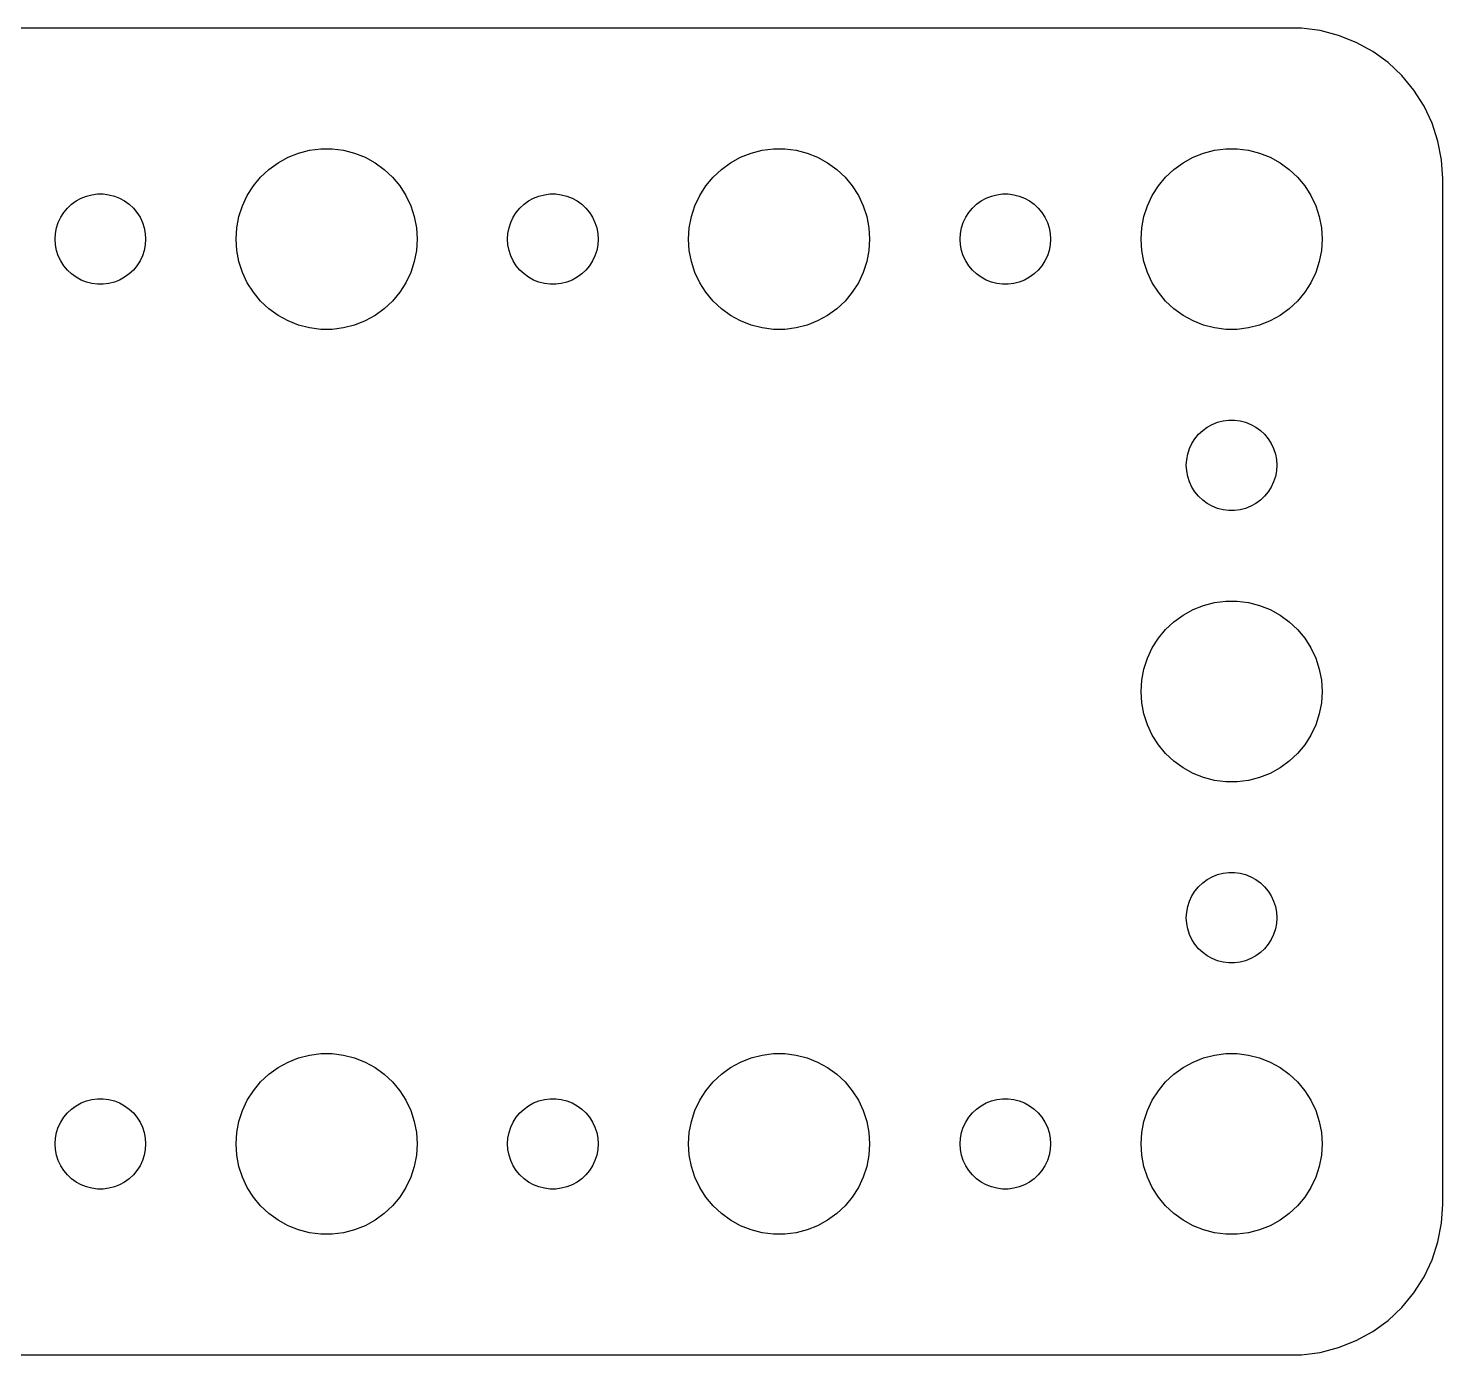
# Model space of a CAD drawing. Header units: metres. Extents: x -44 to 44, y 248 to 508.
# Drawn here: x -2.39 to 44.5, y 464.01 to 507.99 of the extents above; entities that cross this region are included whole.
import ezdxf

# ---------------------------------------------------------------- set-up
doc = ezdxf.new("R2010")
doc.units = ezdxf.units.M

msp = doc.modelspace()

# ---------------------------------------------------------------- linework, layer by layer
for p, q in [((39.8139, 507.99), (-39.8139, 507.99)), ((40.4369, 507.911), (39.8139, 507.99)), ((41.0451, 507.755), (40.4369, 507.911)), ((41.6289, 507.524), (41.0451, 507.755)), ((42.1791, 507.222), (41.6289, 507.524)), ((42.6871, 506.853), (42.1791, 507.222)), ((43.1448, 506.423), (42.6871, 506.853)), ((43.5451, 505.939), (43.1448, 506.423)), ((43.8815, 505.409), (43.5451, 505.939)), ((44.1489, 504.841), (43.8815, 505.409)), ((44.3429, 504.243), (44.1489, 504.841)), ((44.4606, 503.627), (44.3429, 504.243)), ((5.89252, 503.533), (6.22266, 503.714)), ((6.22266, 503.714), (6.57294, 503.853)), ((6.57294, 503.853), (6.93785, 503.947)), ((6.93785, 503.947), (7.31161, 503.994)), ((7.31161, 503.994), (7.68837, 503.994)), ((7.68837, 503.994), (8.06213, 503.947)), ((8.06213, 503.947), (8.42705, 503.853)), ((8.42705, 503.853), (8.77733, 503.714)), ((8.77733, 503.714), (9.10747, 503.533)), ((20.8925, 503.533), (21.2227, 503.714)), ((21.2227, 503.714), (21.5729, 503.853)), ((21.5729, 503.853), (21.9379, 503.947)), ((21.9379, 503.947), (22.3116, 503.994)), ((22.3116, 503.994), (22.6884, 503.994)), ((22.6884, 503.994), (23.0621, 503.947)), ((23.0621, 503.947), (23.427, 503.853)), ((23.427, 503.853), (23.7773, 503.714)), ((23.7773, 503.714), (24.1075, 503.533)), ((35.8925, 503.533), (36.2227, 503.714)), ((36.2227, 503.714), (36.5729, 503.853)), ((36.5729, 503.853), (36.9379, 503.947)), ((36.9379, 503.947), (37.3116, 503.994)), ((37.3116, 503.994), (37.6884, 503.994)), ((37.6884, 503.994), (38.0621, 503.947)), ((38.0621, 503.947), (38.427, 503.853)), ((38.427, 503.853), (38.7773, 503.714)), ((38.7773, 503.714), (39.1075, 503.533)), ((44.5, 503), (44.4606, 503.627)), ((5.31308, 503.054), (5.58772, 503.312)), ((5.58772, 503.312), (5.89252, 503.533)), ((9.10747, 503.533), (9.41226, 503.312)), ((9.41226, 503.312), (9.6869, 503.054)), ((20.3131, 503.054), (20.5877, 503.312)), ((20.5877, 503.312), (20.8925, 503.533)), ((24.1075, 503.533), (24.4123, 503.312)), ((24.4123, 503.312), (24.6869, 503.054)), ((35.3131, 503.054), (35.5877, 503.312)), ((35.5877, 503.312), (35.8925, 503.533)), ((39.1075, 503.533), (39.4123, 503.312)), ((39.4123, 503.312), (39.6869, 503.054)), ((4.87108, 502.445), (5.07294, 502.763)), ((5.07294, 502.763), (5.31308, 503.054)), ((9.6869, 503.054), (9.92705, 502.763)), ((9.92705, 502.763), (10.1289, 502.445)), ((19.8711, 502.445), (20.0729, 502.763)), ((20.0729, 502.763), (20.3131, 503.054)), ((24.6869, 503.054), (24.927, 502.763)), ((24.927, 502.763), (25.1289, 502.445)), ((34.8711, 502.445), (35.0729, 502.763)), ((35.0729, 502.763), (35.3131, 503.054)), ((39.6869, 503.054), (39.927, 502.763)), ((39.927, 502.763), (40.1289, 502.445)), ((44.5, 469), (44.5, 503)), ((-0.95613, 502.156), (-0.80373, 502.266)), ((-0.80373, 502.266), (-0.63866, 502.357)), ((-0.63866, 502.357), (-0.46352, 502.427)), ((-0.46352, 502.427), (-0.28107, 502.473)), ((-0.28107, 502.473), (-0.09418, 502.497)), ((-0.09418, 502.497), (0.09418, 502.497)), ((0.09418, 502.497), (0.28107, 502.473)), ((0.28107, 502.473), (0.46352, 502.427)), ((0.46352, 502.427), (0.63866, 502.357)), ((0.63866, 502.357), (0.80373, 502.266)), ((0.80373, 502.266), (0.95613, 502.156)), ((4.71066, 502.104), (4.87108, 502.445)), ((10.1289, 502.445), (10.2893, 502.104)), ((14.0439, 502.156), (14.1963, 502.266)), ((14.1963, 502.266), (14.3613, 502.357)), ((14.3613, 502.357), (14.5365, 502.427)), ((14.5365, 502.427), (14.7189, 502.473)), ((14.7189, 502.473), (14.9058, 502.497)), ((14.9058, 502.497), (15.0942, 502.497)), ((15.0942, 502.497), (15.2811, 502.473)), ((15.2811, 502.473), (15.4635, 502.427)), ((15.4635, 502.427), (15.6387, 502.357)), ((15.6387, 502.357), (15.8037, 502.266)), ((15.8037, 502.266), (15.9561, 502.156)), ((19.7107, 502.104), (19.8711, 502.445)), ((25.1289, 502.445), (25.2893, 502.104)), ((29.0439, 502.156), (29.1963, 502.266)), ((29.1963, 502.266), (29.3613, 502.357)), ((29.3613, 502.357), (29.5365, 502.427)), ((29.5365, 502.427), (29.7189, 502.473)), ((29.7189, 502.473), (29.9058, 502.497)), ((29.9058, 502.497), (30.0942, 502.497)), ((30.0942, 502.497), (30.2811, 502.473)), ((30.2811, 502.473), (30.4635, 502.427)), ((30.4635, 502.427), (30.6387, 502.357)), ((30.6387, 502.357), (30.8037, 502.266)), ((30.8037, 502.266), (30.9561, 502.156)), ((34.7107, 502.104), (34.8711, 502.445)), ((40.1289, 502.445), (40.2893, 502.104)), ((-1.39465, 501.552), (-1.31445, 501.723)), ((-1.31445, 501.723), (-1.21352, 501.882)), ((-1.21352, 501.882), (-1.09344, 502.027)), ((-1.09344, 502.027), (-0.95613, 502.156)), ((0.95613, 502.156), (1.09344, 502.027)), ((1.09344, 502.027), (1.21352, 501.882)), ((1.21352, 501.882), (1.31445, 501.723)), ((1.31445, 501.723), (1.39465, 501.552)), ((4.52365, 501.376), (4.59424, 501.746)), ((4.59424, 501.746), (4.71066, 502.104)), ((10.2893, 502.104), (10.4057, 501.746)), ((10.4057, 501.746), (10.4763, 501.376)), ((13.6053, 501.552), (13.6855, 501.723)), ((13.6855, 501.723), (13.7865, 501.882)), ((13.7865, 501.882), (13.9065, 502.027)), ((13.9065, 502.027), (14.0439, 502.156)), ((15.9561, 502.156), (16.0934, 502.027)), ((16.0934, 502.027), (16.2135, 501.882)), ((16.2135, 501.882), (16.3145, 501.723)), ((16.3145, 501.723), (16.3947, 501.552)), ((19.5237, 501.376), (19.5942, 501.746)), ((19.5942, 501.746), (19.7107, 502.104)), ((25.2893, 502.104), (25.4057, 501.746)), ((25.4057, 501.746), (25.4763, 501.376)), ((28.6053, 501.552), (28.6855, 501.723)), ((28.6855, 501.723), (28.7865, 501.882)), ((28.7865, 501.882), (28.9065, 502.027)), ((28.9065, 502.027), (29.0439, 502.156)), ((30.9561, 502.156), (31.0934, 502.027)), ((31.0934, 502.027), (31.2135, 501.882)), ((31.2135, 501.882), (31.3145, 501.723)), ((31.3145, 501.723), (31.3947, 501.552)), ((34.5237, 501.376), (34.5942, 501.746)), ((34.5942, 501.746), (34.7107, 502.104)), ((40.2893, 502.104), (40.4057, 501.746)), ((40.4057, 501.746), (40.4763, 501.376)), ((-1.48816, 501.188), (-1.45287, 501.373)), ((-1.45287, 501.373), (-1.39465, 501.552)), ((1.39465, 501.552), (1.45287, 501.373)), ((1.45287, 501.373), (1.48816, 501.188)), ((4.5, 501), (4.52365, 501.376)), ((10.4763, 501.376), (10.5, 501)), ((13.5118, 501.188), (13.5471, 501.373)), ((13.5471, 501.373), (13.6053, 501.552)), ((16.3947, 501.552), (16.4529, 501.373)), ((16.4529, 501.373), (16.4882, 501.188)), ((19.5, 501), (19.5237, 501.376)), ((25.4763, 501.376), (25.5, 501)), ((28.5118, 501.188), (28.5471, 501.373)), ((28.5471, 501.373), (28.6053, 501.552)), ((31.3947, 501.552), (31.4529, 501.373)), ((31.4529, 501.373), (31.4882, 501.188)), ((34.5, 501), (34.5237, 501.376)), ((40.4763, 501.376), (40.5, 501)), ((-1.5, 501), (-1.48816, 501.188)), ((-1.48816, 500.812), (-1.5, 501)), ((-1.45287, 500.627), (-1.48816, 500.812)), ((1.48816, 500.812), (1.45287, 500.627)), ((1.48816, 501.188), (1.5, 501)), ((1.5, 501), (1.48816, 500.812)), ((4.52365, 500.624), (4.5, 501)), ((10.5, 501), (10.4763, 500.624)), ((13.5, 501), (13.5118, 501.188)), ((13.5118, 500.812), (13.5, 501)), ((13.5471, 500.627), (13.5118, 500.812)), ((16.4882, 500.812), (16.4529, 500.627)), ((16.4882, 501.188), (16.5, 501)), ((16.5, 501), (16.4882, 500.812)), ((19.5237, 500.624), (19.5, 501)), ((25.5, 501), (25.4763, 500.624)), ((28.5, 501), (28.5118, 501.188)), ((28.5118, 500.812), (28.5, 501)), ((28.5471, 500.627), (28.5118, 500.812)), ((31.4882, 500.812), (31.4529, 500.627)), ((31.4882, 501.188), (31.5, 501)), ((31.5, 501), (31.4882, 500.812)), ((34.5237, 500.624), (34.5, 501)), ((40.5, 501), (40.4763, 500.624)), ((-1.39465, 500.448), (-1.45287, 500.627)), ((-1.31445, 500.277), (-1.39465, 500.448)), ((1.39465, 500.448), (1.31445, 500.277)), ((1.45287, 500.627), (1.39465, 500.448)), ((4.59424, 500.254), (4.52365, 500.624)), ((10.4763, 500.624), (10.4057, 500.254)), ((13.6053, 500.448), (13.5471, 500.627)), ((13.6855, 500.277), (13.6053, 500.448)), ((16.3947, 500.448), (16.3145, 500.277)), ((16.4529, 500.627), (16.3947, 500.448)), ((19.5942, 500.254), (19.5237, 500.624)), ((25.4763, 500.624), (25.4057, 500.254)), ((28.6053, 500.448), (28.5471, 500.627)), ((28.6855, 500.277), (28.6053, 500.448)), ((31.3947, 500.448), (31.3145, 500.277)), ((31.4529, 500.627), (31.3947, 500.448)), ((34.5942, 500.254), (34.5237, 500.624)), ((40.4763, 500.624), (40.4057, 500.254)), ((-1.21352, 500.118), (-1.31445, 500.277)), ((-1.09344, 499.973), (-1.21352, 500.118)), ((-0.95613, 499.844), (-1.09344, 499.973)), ((1.09344, 499.973), (0.95613, 499.844)), ((1.21352, 500.118), (1.09344, 499.973)), ((1.31445, 500.277), (1.21352, 500.118)), ((4.71066, 499.896), (4.59424, 500.254)), ((4.87108, 499.555), (4.71066, 499.896)), ((10.2893, 499.896), (10.1289, 499.555)), ((10.4057, 500.254), (10.2893, 499.896)), ((13.7865, 500.118), (13.6855, 500.277)), ((13.9065, 499.973), (13.7865, 500.118)), ((14.0439, 499.844), (13.9065, 499.973)), ((16.0934, 499.973), (15.9561, 499.844)), ((16.2135, 500.118), (16.0934, 499.973)), ((16.3145, 500.277), (16.2135, 500.118)), ((19.7107, 499.896), (19.5942, 500.254)), ((19.8711, 499.555), (19.7107, 499.896)), ((25.2893, 499.896), (25.1289, 499.555)), ((25.4057, 500.254), (25.2893, 499.896)), ((28.7865, 500.118), (28.6855, 500.277)), ((28.9065, 499.973), (28.7865, 500.118)), ((29.0439, 499.844), (28.9065, 499.973)), ((31.0934, 499.973), (30.9561, 499.844)), ((31.2135, 500.118), (31.0934, 499.973)), ((31.3145, 500.277), (31.2135, 500.118)), ((34.7107, 499.896), (34.5942, 500.254)), ((34.8711, 499.555), (34.7107, 499.896)), ((40.2893, 499.896), (40.1289, 499.555)), ((40.4057, 500.254), (40.2893, 499.896)), ((-0.80373, 499.734), (-0.95613, 499.844)), ((-0.63866, 499.643), (-0.80373, 499.734)), ((-0.46352, 499.573), (-0.63866, 499.643)), ((-0.28107, 499.527), (-0.46352, 499.573)), ((-0.09418, 499.503), (-0.28107, 499.527)), ((0.09418, 499.503), (-0.09418, 499.503)), ((0.28107, 499.527), (0.09418, 499.503)), ((0.46352, 499.573), (0.28107, 499.527)), ((0.63866, 499.643), (0.46352, 499.573)), ((0.80373, 499.734), (0.63866, 499.643)), ((0.95613, 499.844), (0.80373, 499.734)), ((5.07294, 499.237), (4.87108, 499.555)), ((10.1289, 499.555), (9.92705, 499.237)), ((14.1963, 499.734), (14.0439, 499.844)), ((14.3613, 499.643), (14.1963, 499.734)), ((14.5365, 499.573), (14.3613, 499.643)), ((14.7189, 499.527), (14.5365, 499.573)), ((14.9058, 499.503), (14.7189, 499.527)), ((15.0942, 499.503), (14.9058, 499.503)), ((15.2811, 499.527), (15.0942, 499.503)), ((15.4635, 499.573), (15.2811, 499.527)), ((15.6387, 499.643), (15.4635, 499.573)), ((15.8037, 499.734), (15.6387, 499.643)), ((15.9561, 499.844), (15.8037, 499.734)), ((20.0729, 499.237), (19.8711, 499.555)), ((25.1289, 499.555), (24.927, 499.237)), ((29.1963, 499.734), (29.0439, 499.844)), ((29.3613, 499.643), (29.1963, 499.734)), ((29.5365, 499.573), (29.3613, 499.643)), ((29.7189, 499.527), (29.5365, 499.573)), ((29.9058, 499.503), (29.7189, 499.527)), ((30.0942, 499.503), (29.9058, 499.503)), ((30.2811, 499.527), (30.0942, 499.503)), ((30.4635, 499.573), (30.2811, 499.527)), ((30.6387, 499.643), (30.4635, 499.573)), ((30.8037, 499.734), (30.6387, 499.643)), ((30.9561, 499.844), (30.8037, 499.734)), ((35.0729, 499.237), (34.8711, 499.555)), ((40.1289, 499.555), (39.927, 499.237)), ((5.31308, 498.946), (5.07294, 499.237)), ((5.58772, 498.688), (5.31308, 498.946)), ((9.6869, 498.946), (9.41226, 498.688)), ((9.92705, 499.237), (9.6869, 498.946)), ((20.3131, 498.946), (20.0729, 499.237)), ((20.5877, 498.688), (20.3131, 498.946)), ((24.6869, 498.946), (24.4123, 498.688)), ((24.927, 499.237), (24.6869, 498.946)), ((35.3131, 498.946), (35.0729, 499.237)), ((35.5877, 498.688), (35.3131, 498.946)), ((39.6869, 498.946), (39.4123, 498.688)), ((39.927, 499.237), (39.6869, 498.946)), ((5.89252, 498.467), (5.58772, 498.688)), ((6.22266, 498.286), (5.89252, 498.467)), ((9.10747, 498.467), (8.77733, 498.286)), ((9.41226, 498.688), (9.10747, 498.467)), ((20.8925, 498.467), (20.5877, 498.688)), ((21.2227, 498.286), (20.8925, 498.467)), ((24.1075, 498.467), (23.7773, 498.286)), ((24.4123, 498.688), (24.1075, 498.467)), ((35.8925, 498.467), (35.5877, 498.688)), ((36.2227, 498.286), (35.8925, 498.467)), ((39.1075, 498.467), (38.7773, 498.286)), ((39.4123, 498.688), (39.1075, 498.467)), ((6.57294, 498.147), (6.22266, 498.286)), ((6.93785, 498.053), (6.57294, 498.147)), ((7.31161, 498.006), (6.93785, 498.053)), ((7.68837, 498.006), (7.31161, 498.006)), ((8.06213, 498.053), (7.68837, 498.006)), ((8.42705, 498.147), (8.06213, 498.053)), ((8.77733, 498.286), (8.42705, 498.147)), ((21.5729, 498.147), (21.2227, 498.286)), ((21.9379, 498.053), (21.5729, 498.147)), ((22.3116, 498.006), (21.9379, 498.053)), ((22.6884, 498.006), (22.3116, 498.006)), ((23.0621, 498.053), (22.6884, 498.006)), ((23.427, 498.147), (23.0621, 498.053)), ((23.7773, 498.286), (23.427, 498.147)), ((36.5729, 498.147), (36.2227, 498.286)), ((36.9379, 498.053), (36.5729, 498.147)), ((37.3116, 498.006), (36.9379, 498.053)), ((37.6884, 498.006), (37.3116, 498.006)), ((38.0621, 498.053), (37.6884, 498.006)), ((38.427, 498.147), (38.0621, 498.053)), ((38.7773, 498.286), (38.427, 498.147)), ((36.5439, 494.656), (36.6963, 494.766)), ((36.6963, 494.766), (36.8613, 494.857)), ((36.8613, 494.857), (37.0365, 494.927)), ((37.0365, 494.927), (37.2189, 494.973)), ((37.2189, 494.973), (37.4058, 494.997)), ((37.4058, 494.997), (37.5942, 494.997)), ((37.5942, 494.997), (37.7811, 494.973)), ((37.7811, 494.973), (37.9635, 494.927)), ((37.9635, 494.927), (38.1387, 494.857)), ((38.1387, 494.857), (38.3037, 494.766)), ((38.3037, 494.766), (38.4561, 494.656)), ((36.1053, 494.052), (36.1855, 494.223)), ((36.1855, 494.223), (36.2865, 494.382)), ((36.2865, 494.382), (36.4065, 494.527)), ((36.4065, 494.527), (36.5439, 494.656)), ((38.4561, 494.656), (38.5934, 494.527)), ((38.5934, 494.527), (38.7135, 494.382)), ((38.7135, 494.382), (38.8145, 494.223)), ((38.8145, 494.223), (38.8947, 494.052)), ((36.0118, 493.688), (36.0471, 493.873)), ((36.0471, 493.873), (36.1053, 494.052)), ((38.8947, 494.052), (38.9529, 493.873)), ((38.9529, 493.873), (38.9882, 493.688)), ((36, 493.5), (36.0118, 493.688)), ((36.0118, 493.312), (36, 493.5)), ((36.0471, 493.127), (36.0118, 493.312)), ((38.9882, 493.312), (38.9529, 493.127)), ((38.9882, 493.688), (39, 493.5)), ((39, 493.5), (38.9882, 493.312)), ((36.1053, 492.948), (36.0471, 493.127)), ((36.1855, 492.777), (36.1053, 492.948)), ((38.8947, 492.948), (38.8145, 492.777)), ((38.9529, 493.127), (38.8947, 492.948)), ((36.2865, 492.618), (36.1855, 492.777)), ((36.4065, 492.473), (36.2865, 492.618)), ((36.5439, 492.344), (36.4065, 492.473)), ((38.5934, 492.473), (38.4561, 492.344)), ((38.7135, 492.618), (38.5934, 492.473)), ((38.8145, 492.777), (38.7135, 492.618)), ((36.6963, 492.234), (36.5439, 492.344)), ((36.8613, 492.143), (36.6963, 492.234)), ((37.0365, 492.073), (36.8613, 492.143)), ((37.2189, 492.027), (37.0365, 492.073)), ((37.4058, 492.003), (37.2189, 492.027)), ((37.5942, 492.003), (37.4058, 492.003)), ((37.7811, 492.027), (37.5942, 492.003)), ((37.9635, 492.073), (37.7811, 492.027)), ((38.1387, 492.143), (37.9635, 492.073)), ((38.3037, 492.234), (38.1387, 492.143)), ((38.4561, 492.344), (38.3037, 492.234)), ((35.8925, 488.533), (36.2227, 488.714)), ((36.2227, 488.714), (36.5729, 488.853)), ((36.5729, 488.853), (36.9379, 488.947)), ((36.9379, 488.947), (37.3116, 488.994)), ((37.3116, 488.994), (37.6884, 488.994)), ((37.6884, 488.994), (38.0621, 488.947)), ((38.0621, 488.947), (38.427, 488.853)), ((38.427, 488.853), (38.7773, 488.714)), ((38.7773, 488.714), (39.1075, 488.533)), ((35.3131, 488.054), (35.5877, 488.312)), ((35.5877, 488.312), (35.8925, 488.533)), ((39.1075, 488.533), (39.4123, 488.312)), ((39.4123, 488.312), (39.6869, 488.054)), ((34.8711, 487.445), (35.0729, 487.763)), ((35.0729, 487.763), (35.3131, 488.054)), ((39.6869, 488.054), (39.927, 487.763)), ((39.927, 487.763), (40.1289, 487.445)), ((34.7107, 487.104), (34.8711, 487.445)), ((40.1289, 487.445), (40.2893, 487.104)), ((34.5237, 486.376), (34.5942, 486.746)), ((34.5942, 486.746), (34.7107, 487.104)), ((40.2893, 487.104), (40.4057, 486.746)), ((40.4057, 486.746), (40.4763, 486.376)), ((34.5, 486), (34.5237, 486.376)), ((40.4763, 486.376), (40.5, 486)), ((34.5237, 485.624), (34.5, 486)), ((40.5, 486), (40.4763, 485.624)), ((34.5942, 485.254), (34.5237, 485.624)), ((40.4763, 485.624), (40.4057, 485.254)), ((34.7107, 484.896), (34.5942, 485.254)), ((34.8711, 484.555), (34.7107, 484.896)), ((40.2893, 484.896), (40.1289, 484.555)), ((40.4057, 485.254), (40.2893, 484.896)), ((35.0729, 484.237), (34.8711, 484.555)), ((40.1289, 484.555), (39.927, 484.237)), ((35.3131, 483.946), (35.0729, 484.237)), ((35.5877, 483.688), (35.3131, 483.946)), ((39.6869, 483.946), (39.4123, 483.688)), ((39.927, 484.237), (39.6869, 483.946)), ((35.8925, 483.467), (35.5877, 483.688)), ((36.2227, 483.286), (35.8925, 483.467)), ((39.1075, 483.467), (38.7773, 483.286)), ((39.4123, 483.688), (39.1075, 483.467)), ((36.5729, 483.147), (36.2227, 483.286)), ((36.9379, 483.053), (36.5729, 483.147)), ((37.3116, 483.006), (36.9379, 483.053)), ((37.6884, 483.006), (37.3116, 483.006)), ((38.0621, 483.053), (37.6884, 483.006)), ((38.427, 483.147), (38.0621, 483.053)), ((38.7773, 483.286), (38.427, 483.147)), ((36.5439, 479.656), (36.6963, 479.766)), ((36.6963, 479.766), (36.8613, 479.857)), ((36.8613, 479.857), (37.0365, 479.927)), ((37.0365, 479.927), (37.2189, 479.973)), ((37.2189, 479.973), (37.4058, 479.997)), ((37.4058, 479.997), (37.5942, 479.997)), ((37.5942, 479.997), (37.7811, 479.973)), ((37.7811, 479.973), (37.9635, 479.927)), ((37.9635, 479.927), (38.1387, 479.857)), ((38.1387, 479.857), (38.3037, 479.766)), ((38.3037, 479.766), (38.4561, 479.656)), ((36.1053, 479.052), (36.1855, 479.223)), ((36.1855, 479.223), (36.2865, 479.382)), ((36.2865, 479.382), (36.4065, 479.527)), ((36.4065, 479.527), (36.5439, 479.656)), ((38.4561, 479.656), (38.5934, 479.527)), ((38.5934, 479.527), (38.7135, 479.382)), ((38.7135, 479.382), (38.8145, 479.223)), ((38.8145, 479.223), (38.8947, 479.052)), ((36.0118, 478.688), (36.0471, 478.873)), ((36.0471, 478.873), (36.1053, 479.052)), ((38.8947, 479.052), (38.9529, 478.873)), ((38.9529, 478.873), (38.9882, 478.688)), ((36, 478.5), (36.0118, 478.688)), ((36.0118, 478.312), (36, 478.5)), ((36.0471, 478.127), (36.0118, 478.312)), ((38.9882, 478.312), (38.9529, 478.127)), ((38.9882, 478.688), (39, 478.5)), ((39, 478.5), (38.9882, 478.312)), ((36.1053, 477.948), (36.0471, 478.127)), ((36.1855, 477.777), (36.1053, 477.948)), ((38.8947, 477.948), (38.8145, 477.777)), ((38.9529, 478.127), (38.8947, 477.948)), ((36.2865, 477.618), (36.1855, 477.777)), ((36.4065, 477.473), (36.2865, 477.618)), ((36.5439, 477.344), (36.4065, 477.473)), ((36.6963, 477.234), (36.5439, 477.344)), ((38.4561, 477.344), (38.3037, 477.234)), ((38.5934, 477.473), (38.4561, 477.344)), ((38.7135, 477.618), (38.5934, 477.473)), ((38.8145, 477.777), (38.7135, 477.618)), ((36.8613, 477.143), (36.6963, 477.234)), ((37.0365, 477.073), (36.8613, 477.143)), ((37.2189, 477.027), (37.0365, 477.073)), ((37.4058, 477.003), (37.2189, 477.027)), ((37.5942, 477.003), (37.4058, 477.003)), ((37.7811, 477.027), (37.5942, 477.003)), ((37.9635, 477.073), (37.7811, 477.027)), ((38.1387, 477.143), (37.9635, 477.073)), ((38.3037, 477.234), (38.1387, 477.143)), ((5.89252, 473.533), (6.22266, 473.714)), ((6.22266, 473.714), (6.57294, 473.853)), ((6.57294, 473.853), (6.93785, 473.947)), ((6.93785, 473.947), (7.31161, 473.994)), ((7.31161, 473.994), (7.68837, 473.994)), ((7.68837, 473.994), (8.06213, 473.947)), ((8.06213, 473.947), (8.42705, 473.853)), ((8.42705, 473.853), (8.77733, 473.714)), ((8.77733, 473.714), (9.10747, 473.533)), ((20.8925, 473.533), (21.2227, 473.714)), ((21.2227, 473.714), (21.5729, 473.853)), ((21.5729, 473.853), (21.9379, 473.947)), ((21.9379, 473.947), (22.3116, 473.994)), ((22.3116, 473.994), (22.6884, 473.994)), ((22.6884, 473.994), (23.0621, 473.947)), ((23.0621, 473.947), (23.427, 473.853)), ((23.427, 473.853), (23.7773, 473.714)), ((23.7773, 473.714), (24.1075, 473.533)), ((35.8925, 473.533), (36.2227, 473.714)), ((36.2227, 473.714), (36.5729, 473.853)), ((36.5729, 473.853), (36.9379, 473.947)), ((36.9379, 473.947), (37.3116, 473.994)), ((37.3116, 473.994), (37.6884, 473.994)), ((37.6884, 473.994), (38.0621, 473.947)), ((38.0621, 473.947), (38.427, 473.853)), ((38.427, 473.853), (38.7773, 473.714)), ((38.7773, 473.714), (39.1075, 473.533)), ((5.31308, 473.054), (5.58772, 473.312)), ((5.58772, 473.312), (5.89252, 473.533)), ((9.10747, 473.533), (9.41226, 473.312)), ((9.41226, 473.312), (9.6869, 473.054)), ((20.3131, 473.054), (20.5877, 473.312)), ((20.5877, 473.312), (20.8925, 473.533)), ((24.1075, 473.533), (24.4123, 473.312)), ((24.4123, 473.312), (24.6869, 473.054)), ((35.3131, 473.054), (35.5877, 473.312)), ((35.5877, 473.312), (35.8925, 473.533)), ((39.1075, 473.533), (39.4123, 473.312)), ((39.4123, 473.312), (39.6869, 473.054)), ((4.87108, 472.445), (5.07294, 472.763)), ((5.07294, 472.763), (5.31308, 473.054)), ((9.6869, 473.054), (9.92705, 472.763)), ((9.92705, 472.763), (10.1289, 472.445)), ((19.8711, 472.445), (20.0729, 472.763)), ((20.0729, 472.763), (20.3131, 473.054)), ((24.6869, 473.054), (24.927, 472.763)), ((24.927, 472.763), (25.1289, 472.445)), ((34.8711, 472.445), (35.0729, 472.763)), ((35.0729, 472.763), (35.3131, 473.054)), ((39.6869, 473.054), (39.927, 472.763)), ((39.927, 472.763), (40.1289, 472.445)), ((-0.95613, 472.156), (-0.80373, 472.266)), ((-0.80373, 472.266), (-0.63866, 472.357)), ((-0.63866, 472.357), (-0.46352, 472.427)), ((-0.46352, 472.427), (-0.28107, 472.473)), ((-0.28107, 472.473), (-0.09418, 472.497)), ((-0.09418, 472.497), (0.09418, 472.497)), ((0.09418, 472.497), (0.28107, 472.473)), ((0.28107, 472.473), (0.46352, 472.427)), ((0.46352, 472.427), (0.63866, 472.357)), ((0.63866, 472.357), (0.80373, 472.266)), ((0.80373, 472.266), (0.95613, 472.156)), ((4.71066, 472.104), (4.87108, 472.445)), ((10.1289, 472.445), (10.2893, 472.104)), ((14.0439, 472.156), (14.1963, 472.266)), ((14.1963, 472.266), (14.3613, 472.357)), ((14.3613, 472.357), (14.5365, 472.427)), ((14.5365, 472.427), (14.7189, 472.473)), ((14.7189, 472.473), (14.9058, 472.497)), ((14.9058, 472.497), (15.0942, 472.497)), ((15.0942, 472.497), (15.2811, 472.473)), ((15.2811, 472.473), (15.4635, 472.427)), ((15.4635, 472.427), (15.6387, 472.357)), ((15.6387, 472.357), (15.8037, 472.266)), ((15.8037, 472.266), (15.9561, 472.156)), ((19.7107, 472.104), (19.8711, 472.445)), ((25.1289, 472.445), (25.2893, 472.104)), ((29.0439, 472.156), (29.1963, 472.266)), ((29.1963, 472.266), (29.3613, 472.357)), ((29.3613, 472.357), (29.5365, 472.427)), ((29.5365, 472.427), (29.7189, 472.473)), ((29.7189, 472.473), (29.9058, 472.497)), ((29.9058, 472.497), (30.0942, 472.497)), ((30.0942, 472.497), (30.2811, 472.473)), ((30.2811, 472.473), (30.4635, 472.427)), ((30.4635, 472.427), (30.6387, 472.357)), ((30.6387, 472.357), (30.8037, 472.266)), ((30.8037, 472.266), (30.9561, 472.156)), ((34.7107, 472.104), (34.8711, 472.445)), ((40.1289, 472.445), (40.2893, 472.104)), ((-1.39465, 471.552), (-1.31445, 471.723)), ((-1.31445, 471.723), (-1.21352, 471.882)), ((-1.21352, 471.882), (-1.09344, 472.027)), ((-1.09344, 472.027), (-0.95613, 472.156)), ((0.95613, 472.156), (1.09344, 472.027)), ((1.09344, 472.027), (1.21352, 471.882)), ((1.21352, 471.882), (1.31445, 471.723)), ((1.31445, 471.723), (1.39465, 471.552)), ((4.52365, 471.376), (4.59424, 471.746)), ((4.59424, 471.746), (4.71066, 472.104)), ((10.2893, 472.104), (10.4057, 471.746)), ((10.4057, 471.746), (10.4763, 471.376)), ((13.6053, 471.552), (13.6855, 471.723)), ((13.6855, 471.723), (13.7865, 471.882)), ((13.7865, 471.882), (13.9065, 472.027)), ((13.9065, 472.027), (14.0439, 472.156)), ((15.9561, 472.156), (16.0934, 472.027)), ((16.0934, 472.027), (16.2135, 471.882)), ((16.2135, 471.882), (16.3145, 471.723)), ((16.3145, 471.723), (16.3947, 471.552)), ((19.5237, 471.376), (19.5942, 471.746)), ((19.5942, 471.746), (19.7107, 472.104)), ((25.2893, 472.104), (25.4057, 471.746)), ((25.4057, 471.746), (25.4763, 471.376)), ((28.6053, 471.552), (28.6855, 471.723)), ((28.6855, 471.723), (28.7865, 471.882)), ((28.7865, 471.882), (28.9065, 472.027)), ((28.9065, 472.027), (29.0439, 472.156)), ((30.9561, 472.156), (31.0934, 472.027)), ((31.0934, 472.027), (31.2135, 471.882)), ((31.2135, 471.882), (31.3145, 471.723)), ((31.3145, 471.723), (31.3947, 471.552)), ((34.5237, 471.376), (34.5942, 471.746)), ((34.5942, 471.746), (34.7107, 472.104)), ((40.2893, 472.104), (40.4057, 471.746)), ((40.4057, 471.746), (40.4763, 471.376)), ((-1.48816, 471.188), (-1.45287, 471.373)), ((-1.45287, 471.373), (-1.39465, 471.552)), ((1.39465, 471.552), (1.45287, 471.373)), ((1.45287, 471.373), (1.48816, 471.188)), ((4.5, 471), (4.52365, 471.376)), ((10.4763, 471.376), (10.5, 471)), ((13.5118, 471.188), (13.5471, 471.373)), ((13.5471, 471.373), (13.6053, 471.552)), ((16.3947, 471.552), (16.4529, 471.373)), ((16.4529, 471.373), (16.4882, 471.188)), ((19.5, 471), (19.5237, 471.376)), ((25.4763, 471.376), (25.5, 471)), ((28.5118, 471.188), (28.5471, 471.373)), ((28.5471, 471.373), (28.6053, 471.552)), ((31.3947, 471.552), (31.4529, 471.373)), ((31.4529, 471.373), (31.4882, 471.188)), ((34.5, 471), (34.5237, 471.376)), ((40.4763, 471.376), (40.5, 471)), ((-1.5, 471), (-1.48816, 471.188)), ((-1.48816, 470.812), (-1.5, 471)), ((-1.45287, 470.627), (-1.48816, 470.812)), ((1.48816, 470.812), (1.45287, 470.627)), ((1.48816, 471.188), (1.5, 471)), ((1.5, 471), (1.48816, 470.812)), ((4.52365, 470.624), (4.5, 471)), ((10.5, 471), (10.4763, 470.624)), ((13.5, 471), (13.5118, 471.188)), ((13.5118, 470.812), (13.5, 471)), ((13.5471, 470.627), (13.5118, 470.812)), ((16.4882, 470.812), (16.4529, 470.627)), ((16.4882, 471.188), (16.5, 471)), ((16.5, 471), (16.4882, 470.812)), ((19.5237, 470.624), (19.5, 471)), ((25.5, 471), (25.4763, 470.624)), ((28.5, 471), (28.5118, 471.188)), ((28.5118, 470.812), (28.5, 471)), ((28.5471, 470.627), (28.5118, 470.812)), ((31.4882, 470.812), (31.4529, 470.627)), ((31.4882, 471.188), (31.5, 471)), ((31.5, 471), (31.4882, 470.812)), ((34.5237, 470.624), (34.5, 471)), ((40.5, 471), (40.4763, 470.624)), ((-1.39465, 470.448), (-1.45287, 470.627)), ((-1.31445, 470.277), (-1.39465, 470.448)), ((1.39465, 470.448), (1.31445, 470.277)), ((1.45287, 470.627), (1.39465, 470.448)), ((4.59424, 470.254), (4.52365, 470.624)), ((10.4763, 470.624), (10.4057, 470.254)), ((13.6053, 470.448), (13.5471, 470.627)), ((13.6855, 470.277), (13.6053, 470.448)), ((16.3947, 470.448), (16.3145, 470.277)), ((16.4529, 470.627), (16.3947, 470.448)), ((19.5942, 470.254), (19.5237, 470.624)), ((25.4763, 470.624), (25.4057, 470.254)), ((28.6053, 470.448), (28.5471, 470.627)), ((28.6855, 470.277), (28.6053, 470.448)), ((31.3947, 470.448), (31.3145, 470.277)), ((31.4529, 470.627), (31.3947, 470.448)), ((34.5942, 470.254), (34.5237, 470.624)), ((40.4763, 470.624), (40.4057, 470.254)), ((-1.21352, 470.118), (-1.31445, 470.277)), ((-1.09344, 469.973), (-1.21352, 470.118)), ((-0.95613, 469.844), (-1.09344, 469.973)), ((-0.80373, 469.734), (-0.95613, 469.844)), ((0.95613, 469.844), (0.80373, 469.734)), ((1.09344, 469.973), (0.95613, 469.844)), ((1.21352, 470.118), (1.09344, 469.973)), ((1.31445, 470.277), (1.21352, 470.118)), ((4.71066, 469.896), (4.59424, 470.254)), ((4.87108, 469.555), (4.71066, 469.896)), ((10.2893, 469.896), (10.1289, 469.555)), ((10.4057, 470.254), (10.2893, 469.896)), ((13.7865, 470.118), (13.6855, 470.277)), ((13.9065, 469.973), (13.7865, 470.118)), ((14.0439, 469.844), (13.9065, 469.973)), ((14.1963, 469.734), (14.0439, 469.844)), ((15.9561, 469.844), (15.8037, 469.734)), ((16.0934, 469.973), (15.9561, 469.844)), ((16.2135, 470.118), (16.0934, 469.973)), ((16.3145, 470.277), (16.2135, 470.118)), ((19.7107, 469.896), (19.5942, 470.254)), ((19.8711, 469.555), (19.7107, 469.896)), ((25.2893, 469.896), (25.1289, 469.555)), ((25.4057, 470.254), (25.2893, 469.896)), ((28.7865, 470.118), (28.6855, 470.277)), ((28.9065, 469.973), (28.7865, 470.118)), ((29.0439, 469.844), (28.9065, 469.973)), ((29.1963, 469.734), (29.0439, 469.844)), ((30.9561, 469.844), (30.8037, 469.734)), ((31.0934, 469.973), (30.9561, 469.844)), ((31.2135, 470.118), (31.0934, 469.973)), ((31.3145, 470.277), (31.2135, 470.118)), ((34.7107, 469.896), (34.5942, 470.254)), ((34.8711, 469.555), (34.7107, 469.896)), ((40.2893, 469.896), (40.1289, 469.555)), ((40.4057, 470.254), (40.2893, 469.896)), ((-0.63866, 469.643), (-0.80373, 469.734)), ((-0.46352, 469.573), (-0.63866, 469.643)), ((-0.28107, 469.527), (-0.46352, 469.573)), ((-0.09418, 469.503), (-0.28107, 469.527)), ((0.09418, 469.503), (-0.09418, 469.503)), ((0.28107, 469.527), (0.09418, 469.503)), ((0.46352, 469.573), (0.28107, 469.527)), ((0.63866, 469.643), (0.46352, 469.573)), ((0.80373, 469.734), (0.63866, 469.643)), ((5.07294, 469.237), (4.87108, 469.555)), ((10.1289, 469.555), (9.92705, 469.237)), ((14.3613, 469.643), (14.1963, 469.734)), ((14.5365, 469.573), (14.3613, 469.643)), ((14.7189, 469.527), (14.5365, 469.573)), ((14.9058, 469.503), (14.7189, 469.527)), ((15.0942, 469.503), (14.9058, 469.503)), ((15.2811, 469.527), (15.0942, 469.503)), ((15.4635, 469.573), (15.2811, 469.527)), ((15.6387, 469.643), (15.4635, 469.573)), ((15.8037, 469.734), (15.6387, 469.643)), ((20.0729, 469.237), (19.8711, 469.555)), ((25.1289, 469.555), (24.927, 469.237)), ((29.3613, 469.643), (29.1963, 469.734)), ((29.5365, 469.573), (29.3613, 469.643)), ((29.7189, 469.527), (29.5365, 469.573)), ((29.9058, 469.503), (29.7189, 469.527)), ((30.0942, 469.503), (29.9058, 469.503)), ((30.2811, 469.527), (30.0942, 469.503)), ((30.4635, 469.573), (30.2811, 469.527)), ((30.6387, 469.643), (30.4635, 469.573)), ((30.8037, 469.734), (30.6387, 469.643)), ((35.0729, 469.237), (34.8711, 469.555)), ((40.1289, 469.555), (39.927, 469.237)), ((5.31308, 468.946), (5.07294, 469.237)), ((5.58772, 468.688), (5.31308, 468.946)), ((9.6869, 468.946), (9.41226, 468.688)), ((9.92705, 469.237), (9.6869, 468.946)), ((20.3131, 468.946), (20.0729, 469.237)), ((20.5877, 468.688), (20.3131, 468.946)), ((24.6869, 468.946), (24.4123, 468.688)), ((24.927, 469.237), (24.6869, 468.946)), ((35.3131, 468.946), (35.0729, 469.237)), ((35.5877, 468.688), (35.3131, 468.946)), ((39.6869, 468.946), (39.4123, 468.688)), ((39.927, 469.237), (39.6869, 468.946)), ((44.4606, 468.373), (44.5, 469)), ((5.89252, 468.467), (5.58772, 468.688)), ((6.22266, 468.286), (5.89252, 468.467)), ((9.10747, 468.467), (8.77733, 468.286)), ((9.41226, 468.688), (9.10747, 468.467)), ((20.8925, 468.467), (20.5877, 468.688)), ((21.2227, 468.286), (20.8925, 468.467)), ((24.1075, 468.467), (23.7773, 468.286)), ((24.4123, 468.688), (24.1075, 468.467)), ((35.8925, 468.467), (35.5877, 468.688)), ((36.2227, 468.286), (35.8925, 468.467)), ((39.1075, 468.467), (38.7773, 468.286)), ((39.4123, 468.688), (39.1075, 468.467)), ((6.57294, 468.147), (6.22266, 468.286)), ((6.93785, 468.053), (6.57294, 468.147)), ((7.31161, 468.006), (6.93785, 468.053)), ((7.68837, 468.006), (7.31161, 468.006)), ((8.06213, 468.053), (7.68837, 468.006)), ((8.42705, 468.147), (8.06213, 468.053)), ((8.77733, 468.286), (8.42705, 468.147)), ((21.5729, 468.147), (21.2227, 468.286)), ((21.9379, 468.053), (21.5729, 468.147)), ((22.3116, 468.006), (21.9379, 468.053)), ((22.6884, 468.006), (22.3116, 468.006)), ((23.0621, 468.053), (22.6884, 468.006)), ((23.427, 468.147), (23.0621, 468.053)), ((23.7773, 468.286), (23.427, 468.147)), ((36.5729, 468.147), (36.2227, 468.286)), ((36.9379, 468.053), (36.5729, 468.147)), ((37.3116, 468.006), (36.9379, 468.053)), ((37.6884, 468.006), (37.3116, 468.006)), ((38.0621, 468.053), (37.6884, 468.006)), ((38.427, 468.147), (38.0621, 468.053)), ((38.7773, 468.286), (38.427, 468.147)), ((44.3429, 467.757), (44.4606, 468.373)), ((44.1489, 467.159), (44.3429, 467.757)), ((43.8815, 466.591), (44.1489, 467.159)), ((43.5451, 466.061), (43.8815, 466.591)), ((43.1448, 465.577), (43.5451, 466.061)), ((42.6871, 465.147), (43.1448, 465.577)), ((41.6289, 464.476), (42.1791, 464.778)), ((42.1791, 464.778), (42.6871, 465.147)), ((40.4369, 464.089), (41.0451, 464.245)), ((41.0451, 464.245), (41.6289, 464.476)), ((-39.8139, 464.01), (39.8139, 464.01)), ((39.8139, 464.01), (40.4369, 464.089))]:
    msp.add_line(p, q)

doc.saveas('drawing.dxf')
